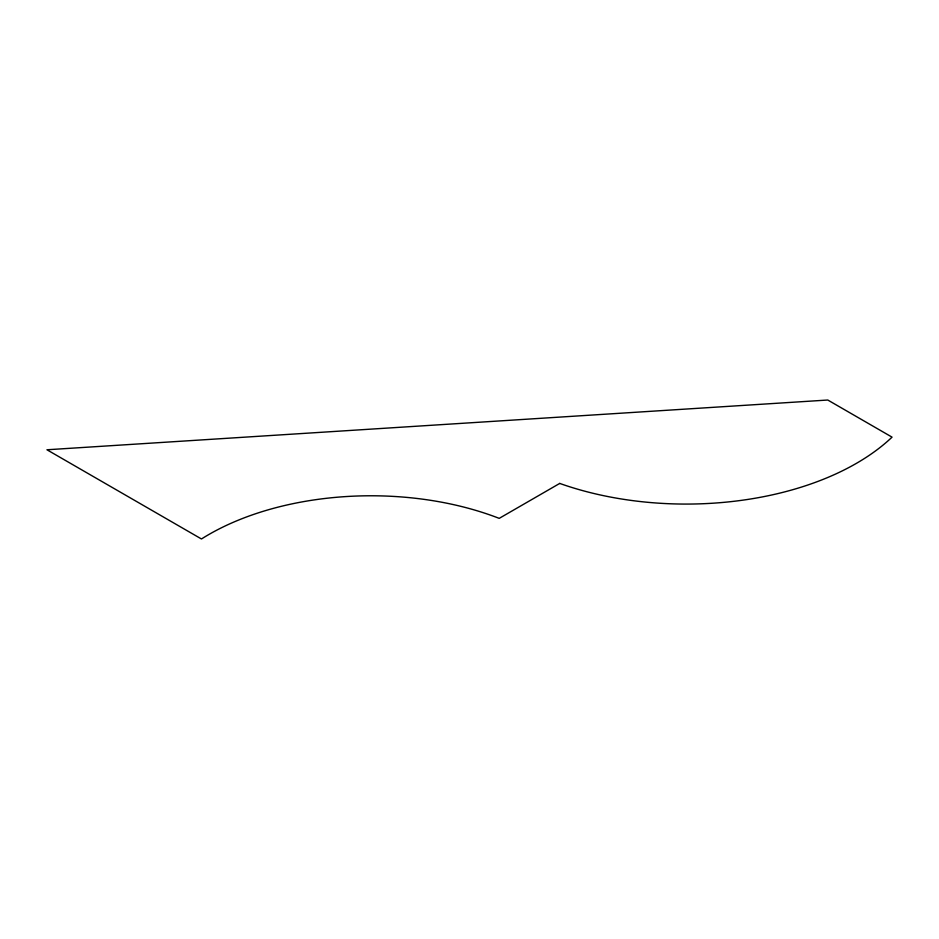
<?xml version="1.0" encoding="UTF-8"?>
<svg xmlns="http://www.w3.org/2000/svg" width="939" height="939" viewBox="0 0 939 939"><rect width="100%" height="100%" fill="white"/><g stroke="black" fill="none" stroke-linecap="round" stroke-linejoin="round"><path stroke-width="1.41" d="M559.726 483.421L499.208 518.363A229.55 132.528 0 0 0 201.462 538.974L46.95 449.769L827.775 400.026L892.05 437.14A240.971 139.125 0 0 1 559.726 483.421"/></g></svg>
